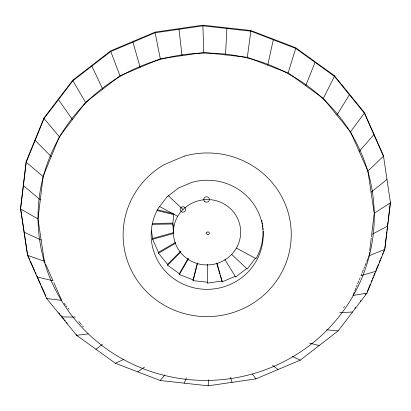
<?xml version="1.0" encoding="UTF-8"?>
<svg xmlns="http://www.w3.org/2000/svg" width="411" height="411" viewBox="0 0 411 411"><rect width="100%" height="100%" fill="white"/><g stroke="black" fill="none" stroke-linecap="round" stroke-linejoin="round"><path stroke-width="0.62" d="M225.526 54.91L226.877 28.493M208.141 385.816L255.914 378.88L300.251 360.144L338.14 330.896L366.982 293.125L384.824 249.4L390.45 202.71L383.432 155.584L364.326 112.486L334.395 75.701L295.679 47.743L250.813 30.512L202.859 25.184L155.086 32.12L110.749 50.856L72.86 80.104L44.018 117.875L26.176 161.6L20.55 208.29L27.568 255.416L46.674 298.514L76.605 335.299L115.321 363.257L160.187 380.488L208.141 385.816L208.495 379.754M367.886 171.038L383.468 156.231L364.362 113.128L334.431 76.343L295.715 48.385L250.854 31.154L202.9 25.826L155.122 32.767L110.785 51.498L72.901 80.746L44.054 118.522L26.212 162.242L20.586 208.937L37.992 218.95L43.104 176.504L59.328 136.755L85.55 102.416L119.991 75.824L160.3 58.799L203.733 52.49L247.324 57.329L288.111 72.994L323.308 98.414L350.516 131.854L367.886 171.038L374.231 213.288L390.45 202.71L390.414 202.063L388.21 220.363M173.416 232.775L172.861 223.122L173.832 213.777M368.405 257.492L369.119 255.74L369.571 251.994M369.72 250.746L371.225 238.262M371.374 237.013L371.678 234.517L387.64 226.055M371.75 233.89L374.082 214.537M384.866 248.126L386.843 231.722M386.992 230.458L388.056 221.627M247.324 57.329L250.854 31.154M267.715 65.164L273.284 39.769M246.615 268.568L235.637 277.045L235.585 276.187L222.151 281.864L222.099 281.006L207.622 283.107L207.576 282.249L193.042 280.636L197.234 263.446M193.042 280.636L197.599 263.091M288.111 72.994L295.715 48.385M305.707 85.704L315.073 62.364M353.136 294.903L354.328 291.98M354.806 290.808L355.998 287.885M356.476 286.719L357.195 284.962M357.668 283.796L358.865 280.872M359.337 279.701L360.057 277.949M361.726 273.86L361.007 275.611L375.906 271.26M362.204 272.688L363.396 269.765M363.874 268.599L364.588 266.842M365.066 265.676L366.258 262.752M366.735 261.581L367.927 258.663M367.187 291.887L370.321 284.207M371.287 281.843L372.012 280.071M372.494 278.889L373.214 277.117M373.697 275.935L374.904 272.981M375.87 270.618L378.521 264.119M379.245 262.346L380.206 259.983M380.689 258.802L381.413 257.029M382.379 254.666L383.103 252.893M383.586 251.712L384.788 248.758M184.164 383.155L186.445 377.915M323.308 98.414L334.431 76.343L334.395 75.701M192.995 279.778L179.396 274.558L179.35 273.695L188.094 258.432M179.396 274.558L188.459 258.745M336.912 115.131L349.396 94.736M350.516 131.854L364.362 113.128M177.68 216.34C185.15 203.563 200.943 197.075 215.282 200.455A33.63 32.726 -3.3 0 1 238.801 242.87A33.63 32.726 -3.3 0 1 193.262 262.11A33.63 32.726 -3.3 0 1 177.68 216.34L159.232 206.363M255.529 258.093L247.165 269.041L231.552 254.311M343.642 307.603L344.413 306.596M354.801 308.384L355.561 307.392M360.113 301.427L360.873 300.431M365.43 294.466L366.186 293.475M160.187 380.488L164.898 374.909M359.204 151.443L373.918 134.68M179.35 273.695L167.616 265.223L167.565 264.365L180.516 251.362M167.616 265.223L181.01 251.773M371.061 192.163L386.962 179.468M95.963 349.278L102.437 344.331M137.752 371.873L144.508 367.074M167.565 264.365L158.497 253.222L158.446 252.364L175.502 242.413M158.497 253.222L175.548 243.271M115.321 363.257L123.567 359.497M369.119 255.74L384.824 249.4M158.446 252.364L152.656 239.3L152.609 238.442L173.56 232.605M152.656 239.3L173.612 233.463M352.9 295.483L366.982 293.125M88.303 333.902L76.605 335.299L76.569 334.657M339.789 312.653L352.561 312.011M152.363 223.466L172.861 223.122M152.414 224.324L172.908 223.98L173.272 226.394M61.64 316.907L75.311 317.107M326.673 329.822L338.14 330.896M46.674 298.514L61.707 300.384M37.118 276.963L53.024 280.795L45.616 264.088M157.685 209.851L173.211 213.622M157.115 210.56L173.884 214.634M309.457 343.118L319.193 345.523M27.568 255.416L44.337 261.206L45.102 262.932M24.074 232.174L41.167 240.075M292.236 356.414L300.251 360.144M236.397 248.085L255.971 258.668A56.05 54.545 -3.3 0 0 263.081 231.27M272.58 365.312L278.083 369.51M26.212 162.242L43.104 176.504M23.401 185.587L40.293 199.849M168.233 195.61L182.926 209.471M35.13 140.382L51.216 156.627M44.054 118.522L59.328 136.755M64.111 303.339L65.308 304.813M66.109 305.794L66.911 306.781M68.108 308.255L68.909 309.236M78.912 321.53L81.316 324.485M82.513 325.959L83.315 326.94M58.773 312.781L59.985 314.276M60.792 315.268L63.623 318.751M64.435 319.743L65.241 320.739M66.454 322.229L67.265 323.221M252.287 373.938L255.914 378.88M58.475 99.632L72.439 119.586M224.812 259.408L235.637 277.045M72.901 80.746L85.55 102.416M91.843 66.125L102.771 89.12M53.79 282.527L61.45 299.809M29.854 260.014L27.532 254.769L20.55 208.29M30.368 261.18L34.76 271.08M35.274 272.246L36.05 273.993M36.569 275.154L37.082 276.32M37.339 276.906L40.956 285.059M41.47 286.22L45.862 296.125M110.785 51.498L119.991 75.824M230.391 377.175L232.025 382.348M216.864 263.025L220.008 273.813M220.358 275.01L222.099 281.006M216.741 263.287L222.151 281.864M132.953 42.133L140.146 67.312M155.122 32.767L160.3 58.799M151.412 230.484L152.609 238.442M38.084 219.572L44.337 261.206M179.011 29.294L182.016 55.644M202.9 25.826L203.733 52.49M207.314 264.283L207.622 283.107M261.745 220.178A56.05 54.545 -3.3 0 1 262.007 221.39M262.244 222.618A56.05 54.545 -3.3 0 1 262.449 223.846M262.629 225.084A56.05 54.545 -3.3 0 1 262.84 226.944M262.948 228.182A56.05 54.545 -3.3 0 1 263.019 229.42M206.646 232.631L206.522 233.463L206.928 234.208L207.704 234.578L208.557 234.434L209.163 233.828L209.286 232.991L208.88 232.246L208.105 231.876L207.252 232.025L206.646 232.631M167 196.884L158.261 208.331A56.05 54.545 -3.3 0 0 193.453 287.715A56.05 54.545 -3.3 0 0 263.23 233.844A56.05 54.545 -3.3 0 0 191.916 182.345L178.482 188.022L167 196.884M184.282 156.123L164.128 164.636A84.075 81.82 -3.3 0 0 159.951 302.619A84.075 81.82 -3.3 0 0 290.176 247.602A84.075 81.82 -3.3 0 0 184.282 156.123M124.153 359.887A168.15 163.64 -3.3 0 0 374.267 213.936A168.15 163.64 -3.3 0 0 120.027 76.472A168.15 163.64 -3.3 0 0 124.153 359.887M204.889 201.678A2.805 2.728 -3.3 0 0 209.348 199.792A2.805 2.728 -3.3 0 0 205.454 196.982A2.805 2.728 -3.3 0 0 204.889 201.678M181.251 211.665A2.805 2.728 -3.3 0 0 185.71 209.78A2.805 2.728 -3.3 0 0 181.821 206.969A2.805 2.728 -3.3 0 0 181.251 211.665"/></g></svg>
